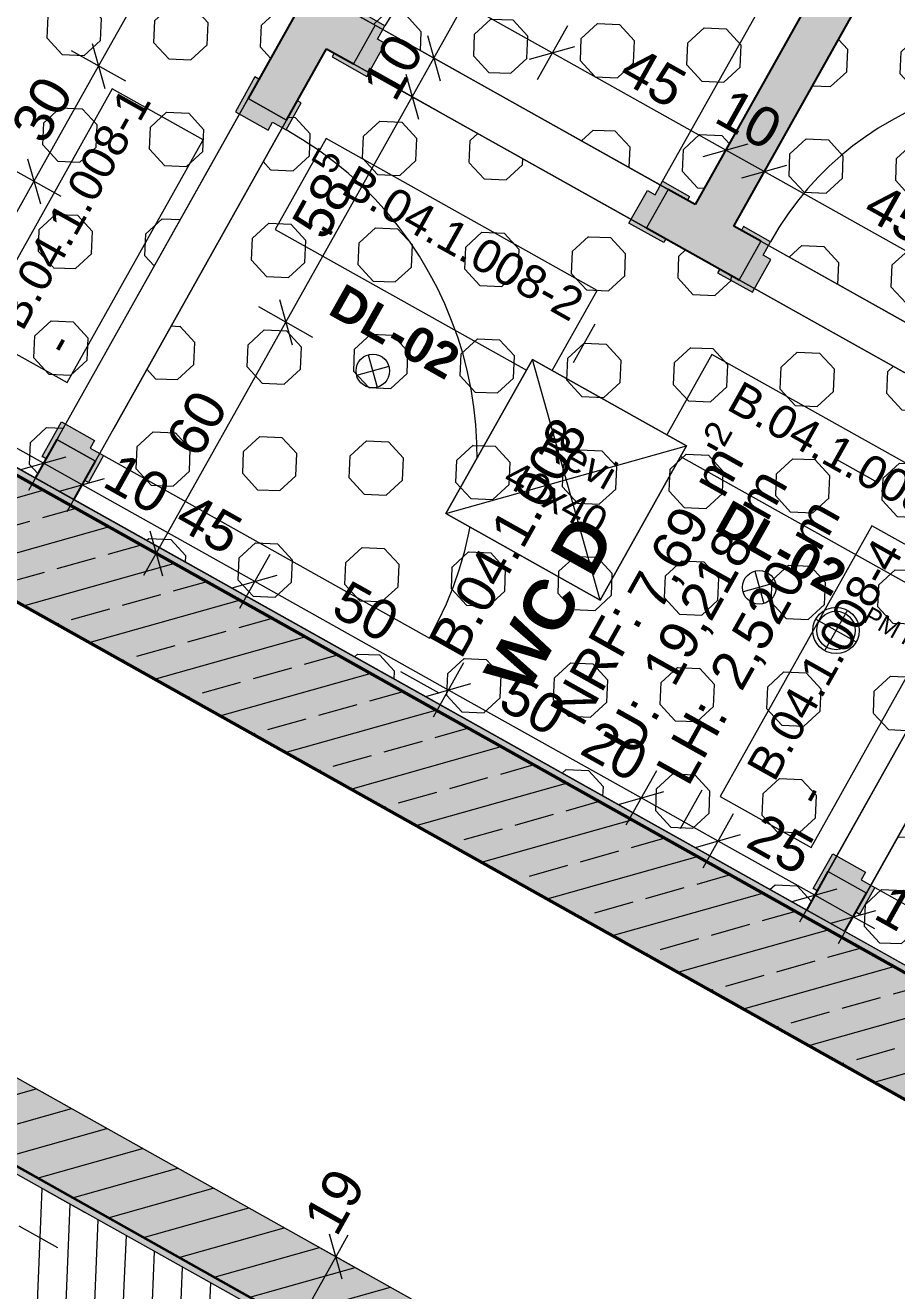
# Model space of a CAD drawing. Header units: metres. Extents: x -27.1 to 50.1, y 105.7 to 163.4.
# Drawn here: x -4.43 to -2.458, y 124.991 to 127.855 of the extents above; entities that cross this region are included whole.
import ezdxf

# ---------------------------------------------------------------- set-up
doc = ezdxf.new("R2010")
doc.units = ezdxf.units.M
doc.header["$MEASUREMENT"] = 0
for name, pattern in [('Punktlinie', [0.0035, 0, -0.0035]), ('Punktlinie_ eng', [0.00075, 0, -0.00075]), ('Strichlinie', [0.004, 0.003, -0.001]), ('Strichlinie-über-Schnitt', [0.0023, 0.0008, -0.0015]), ('Strichpunktlinie', [0.006703, 0.003528, -0.001764, 0, -0.001411]), ('Wipeout_Contour', [1, 0, -1])]:
    doc.linetypes.add(name, pattern=pattern)
for name, color, linetype in [('00  Raster', 7, 'Continuous'), ('10  Fassade_Deckschraffur', 7, 'Continuous'), ('10  Wand Massiv', 7, 'Continuous'), ('10  Wand Massiv_Schnittschraffur', 7, 'Continuous'), ('20  Decke Abhangdecke', 7, 'Continuous'), ('20  Decke Abhangdecke_Deckschraffur', 7, 'Continuous'), ('20  Deckenspiegel + Einbauten', 7, 'Continuous'), ('20  Wand Leichtbau', 7, 'Continuous'), ('20  Wand Leichtbau_Schnittschraffur', 7, 'Continuous'), ('20  Wand Leichtbau_Tür', 7, 'Continuous'), ('40  Bemaßung 1_ 50 Deckenspiegel', 7, 'Continuous'), ('50  NUF - Raumstempel', 7, 'Continuous'), ('Neubau_20  Decke Abhangdecke', 7, 'Continuous'), ('Neubau_20  Decke Abhangdecke_Deckschraffur', 7, 'Continuous')]:
    doc.layers.add(name, color=color, linetype=linetype)
doc.styles.add('ERSTELLTER_STIL_1', font='arial.ttf')
doc.styles.add('ERSTELLTER_STIL_2', font='arial.ttf')
pattern_1 = [(87.605446, (0, 0), (-0.06494324, 0.002715745), [])]
pattern_2 = [(87.605446, (0, 0), (-0.02497817, 0.001044517), [0, -0.025])]
pattern_3 = [(42.60545, (0.02602, 0.02393), (-0.2311238, 0.2512973), [0.05, -0.2914214]), (42.60545, (-0.0557, 0.11278), (-0.2311238, 0.2512973), [0.05, -0.2914214]), (42.60545, (0.0361, 0.26514), (-0.2311238, 0.2512973), [0.05, -0.2914214]), (42.60545, (-0.0456, 0.354), (-0.2311238, 0.2512973), [0.05, -0.2914214]), (132.60545, (-0.02393, 0.02602), (0.2512973, 0.2311238), [0.05, -0.2914214]), (132.60545, (0.0649, 0.10774), (0.2512973, 0.2311238), [0.05, -0.2914214]), (132.60545, (-0.01385, 0.26723), (0.2512973, 0.2311238), [0.05, -0.2914214]), (132.60545, (0.075, 0.34895), (0.2512973, 0.2311238), [0.05, -0.2914214]), (357.60545, (-0.02393, 0.02602), (0.01008675, 0.24121055), [0.05, -0.19142136]), (357.60545, (-0.0189, 0.14663), (0.01008675, 0.24121055), [0.05, -0.19142136]), (87.60545, (-0.05778, 0.06282), (-0.24121055, 0.01008675), [0.05, -0.19142136]), (87.60545, (0.06282, 0.05778), (-0.24121055, 0.01008675), [0.05, -0.19142136])]

msp = doc.modelspace()

# ---------------------------------------------------------------- hatches: boundary and pattern name
at = {"layer": '10  Wand Massiv_Schnittschraffur', "linetype": 'Continuous', "lineweight": 0, "true_color": 0xffffff}
for points in [[(-5.1492, 125.8645), (-5.2347, 125.7118), (-2.4649, 124.1598), (-2.3793, 124.3125)], [(-5.3874, 125.7973), (-5.3947, 125.7843), (-2.4722, 124.1468), (-2.4649, 124.1598)]]:
    msp.add_hatch(color=7, dxfattribs=at).paths.add_polyline_path(points)
at = {"layer": '10  Wand Massiv_Schnittschraffur', "linetype": 'Continuous', "lineweight": 13, "true_color": 0x000100}
h = msp.add_hatch(dxfattribs=at)
h.set_pattern_fill('MW_Kalksandstein_0001', color=98, style=0, pattern_type=2)
h.set_pattern_definition([(15.737956, (0, 0), (-0.017630478, 0.062563295), [])])
h.paths.add_polyline_path([(-5.1492, 125.8645), (-5.2347, 125.7118), (-2.4649, 124.1598), (-2.3793, 124.3125)])
h = msp.add_hatch(dxfattribs=at)
h.set_pattern_fill('Gips_0001', color=98, style=0, pattern_type=2)
h.set_pattern_definition(pattern_2)
h.paths.add_polyline_path([(-5.3874, 125.7973), (-5.3947, 125.7843), (-2.4722, 124.1468), (-2.4649, 124.1598)])
at = {"layer": '20  Wand Leichtbau_Schnittschraffur', "linetype": 'Continuous', "lineweight": 0, "true_color": 0xffffff}
msp.add_hatch(color=7, dxfattribs=at).paths.add_polyline_path([(-2.603, 125.9796), (-2.647, 125.9011), (-2.6383, 125.8962), (-2.6138, 125.9398), (-2.5266, 125.8909), (-2.551, 125.8473), (-2.5423, 125.8424), (-2.5081, 125.9035), (-2.5386, 125.9206), (-2.5289, 125.938)])
at = {"layer": '20  Wand Leichtbau_Schnittschraffur', "linetype": 'Continuous', "lineweight": 18}
msp.add_hatch(color=9, dxfattribs=at).paths.add_polyline_path([(-2.6627, 125.8525), (-2.5755, 125.8037), (-2.5266, 125.8909), (-2.6138, 125.9398)])

# ---------------------------------------------------------------- linework, layer by layer
at = {"layer": '10  Wand Massiv', "color": 7, "linetype": 'Continuous', "lineweight": 35, "ltscale": 1000}
msp.add_line((-5.2347, 125.7118), (-2.4649, 124.1598), dxfattribs=at)
at = {"layer": '10  Wand Massiv', "color": 7, "linetype": 'Continuous', "lineweight": 13, "ltscale": 1000, "flags": 128}
for points in [[(-2.3793, 124.3125), (-5.1492, 125.8645)], [(-5.3947, 125.7843), (-2.4722, 124.1468)]]:
    msp.add_lwpolyline(points, dxfattribs=at)
at = {"layer": '20  Wand Leichtbau', "color": 7, "linetype": 'Continuous', "lineweight": 13, "ltscale": 1000}
msp.add_line((-2.5266, 125.8909), (-2.6138, 125.9398), dxfattribs=at)
at = {"layer": '20  Wand Leichtbau', "color": 7, "linetype": 'Continuous', "lineweight": 25, "ltscale": 1000, "flags": 128}
for points in [[(-2.6138, 125.9398), (-2.6627, 125.8525)], [(-2.5755, 125.8037), (-2.5266, 125.8909)]]:
    msp.add_lwpolyline(points, dxfattribs=at)
at = {"layer": '20  Wand Leichtbau', "color": 7, "linetype": 'Continuous', "lineweight": 13, "ltscale": 1000, "flags": 128}
msp.add_lwpolyline([(-2.5755, 125.8037), (-2.6627, 125.8525)], dxfattribs=at)
at = {"layer": '20  Wand Leichtbau_Tür', "color": 7, "linetype": 'Continuous', "lineweight": 18, "ltscale": 1000}
for p, q in [((-2.647, 125.9011), (-2.603, 125.9796)), ((-2.603, 125.9796), (-2.5289, 125.938)), ((-2.6138, 125.9398), (-2.6383, 125.8962)), ((-2.5266, 125.8909), (-2.6138, 125.9398)), ((-2.5289, 125.938), (-2.5386, 125.9206)), ((-2.5386, 125.9206), (-2.5081, 125.9035)), ((-2.6383, 125.8962), (-2.647, 125.9011)), ((-2.551, 125.8473), (-2.5266, 125.8909)), ((-2.5081, 125.9035), (-2.5423, 125.8424)), ((-2.5081, 125.9035), (-1.88, 125.5515)), ((-2.5423, 125.8424), (-2.551, 125.8473))]:
    msp.add_line(p, q, dxfattribs=at)
at = {"layer": '20  Wand Leichtbau_Tür', "color": 7, "linetype": 'Continuous', "lineweight": 13, "ltscale": 1000}
msp.add_line((-2.5266, 125.8909), (-2.6138, 125.9398), dxfattribs=at)
msp.add_line((-2.5266, 125.8909), (-2.6138, 125.9398), dxfattribs=at)
at = {"layer": '40  Bemaßung 1_ 50 Deckenspiegel', "color": 7, "linetype": 'Continuous', "lineweight": 13, "ltscale": 1000}
for p, q in [((-3.0021, 126.1674), (-3.0708, 126.0448)), ((-3.0875, 126.0917), (-2.9854, 126.1205)), ((-2.8626, 126.0087), (-3.0365, 126.1061)), ((-2.8282, 126.07), (-2.897, 125.9473)), ((-2.9137, 125.9943), (-2.8116, 126.0231)), ((-2.6439, 125.8861), (-2.8626, 126.0087)), ((-2.6095, 125.9475), (-2.6783, 125.8248)), ((-2.6949, 125.8718), (-2.5929, 125.9005)), ((-2.5567, 125.8373), (-2.6439, 125.8861)), ((-2.5223, 125.8986), (-2.591, 125.7759)), ((-2.6077, 125.8229), (-2.5056, 125.8516)), ((-2.5076, 125.8098), (-2.5567, 125.8373)), ((-3.713, 125.0168), (-3.7418, 125.1189)), ((-3.6999, 125.1169), (-3.7274, 125.0678)), ((-3.7887, 125.1022), (-3.666, 125.0335)), ((-3.7274, 125.0678), (-3.8203, 124.9021))]:
    msp.add_line(p, q, dxfattribs=at)

# ---------------------------------------------------------------- texts
at = {"layer": '20  Wand Leichtbau', "color": 7, "linetype": 'Continuous', "lineweight": 18, "insert": (-2.6978, 126.1186), "char_height": 0.075, "attachment_point": 1, "rotation": 60.738, "style": 'ERSTELLTER_STIL_1'}
msp.add_mtext('\\A1;{\\pql;\\pt0;\\fArial|b0|i0|c0|p38;-}', dxfattribs=at)
at = {"layer": '40  Bemaßung 1_ 50 Deckenspiegel', "color": 7, "linetype": 'Continuous', "lineweight": 13, "char_height": 0.09, "width": 0.136595, "attachment_point": 7, "style": 'ERSTELLTER_STIL_1'}
for s, insert, rotation in [('\\A1;{\\pql;\\fArial|b0|i0|c0|p38;25}', (-2.804, 125.9965), 330.738), ('\\A1;{\\pql;\\fArial|b0|i0|c0|p38;10}', (-2.5151, 125.8346), 330.738), ('\\A1;{\\pql;\\fArial|b0|i0|c0|p38;19}', (-3.7248, 125.1093), 60.738)]:
    msp.add_mtext(s, dxfattribs=dict(at, insert=insert, rotation=rotation))

# ---------------------------------------------------------------- wipeouts: each hides what was drawn before it
at = {"color": 254, "linetype": 'Wipeout_Contour', "lineweight": 0, "ltscale": 578.896248}
msp.add_wipeout([(1.5068, 161.8649), (-18.3925, 126.3498), (-18.2219, 126.2542), (1.6769, 161.7686)], dxfattribs=at).dxf.layer = '10  Fassade_Deckschraffur'

# ---------------------------------------------------------------- next in the draw order: texts
at = {"layer": '40  Bemaßung 1_ 50 Deckenspiegel', "color": 7, "linetype": 'Continuous', "lineweight": 13, "insert": (-3.1796, 126.2069), "char_height": 0.09, "width": 0.136595, "attachment_point": 7, "rotation": 330.738, "style": 'ERSTELLTER_STIL_1'}
msp.add_mtext('\\A1;{\\pql;\\fArial|b0|i0|c0|p38;20}', dxfattribs=at)
at = {"layer": '50  NUF - Raumstempel', "color": 253, "linetype": 'Continuous', "lineweight": 18, "true_color": 0x9f9f9f, "char_height": 0.0875, "attachment_point": 1, "rotation": 60.738, "style": 'ERSTELLTER_STIL_1'}
for s, insert in [('\\A1;{\\pqj;\\pt0;\\fArial|b0|i0|c0|p38;U: }', (-3.1265, 126.2392)), ('\\A1;{\\pqj;\\pt0;\\fArial|b0|i0|c0|p38;LH: }', (-3.0066, 126.172))]:
    msp.add_mtext(s, dxfattribs=dict(at, insert=insert))

# ---------------------------------------------------------------- next in the draw order: wipeouts: each hides what was drawn before it
at = {"color": 254, "linetype": 'Wipeout_Contour', "lineweight": 0, "ltscale": 579.750368}
msp.add_wipeout([(1.2236, 162.0253), (-18.6764, 126.5088), (-18.6188, 126.4766), (1.2811, 161.9927)], dxfattribs=at).dxf.layer = '10  Fassade_Deckschraffur'

# ---------------------------------------------------------------- next in the draw order: wipeouts: each hides what was drawn before it
at = {"color": 254, "linetype": 'Wipeout_Contour', "lineweight": 0, "ltscale": 579.478915}
msp.add_wipeout([(-18.4602, 126.3877), (1.4393, 161.9032), (1.2811, 161.9927), (-18.6188, 126.4766)], dxfattribs=at).dxf.layer = '10  Fassade_Deckschraffur'

# ---------------------------------------------------------------- next in the draw order: wipeouts: each hides what was drawn before it
at = {"color": 254, "linetype": 'Wipeout_Contour', "lineweight": 0, "ltscale": 579.276268}
msp.add_wipeout([(1.4393, 161.9032), (-18.4602, 126.3877), (-18.4575, 126.3862), (1.4419, 161.9017)], dxfattribs=at).dxf.layer = '10  Fassade_Deckschraffur'

# ---------------------------------------------------------------- next in the draw order: wipeouts: each hides what was drawn before it
at = {"color": 254, "linetype": 'Wipeout_Contour', "lineweight": 0, "ltscale": 579.199344}
msp.add_wipeout([(1.4446, 161.9001), (-18.4548, 126.3847), (-18.4016, 126.3549), (1.4977, 161.8701)], dxfattribs=at).dxf.layer = '10  Fassade_Deckschraffur'

# ---------------------------------------------------------------- next in the draw order: wipeouts: each hides what was drawn before it
at = {"color": 254, "linetype": 'Wipeout_Contour', "lineweight": 0, "ltscale": 579.127053}
msp.add_wipeout([(-18.3972, 126.3524), (1.5021, 161.8676), (1.4977, 161.8701), (-18.4016, 126.3549)], dxfattribs=at).dxf.layer = '10  Fassade_Deckschraffur'

# ---------------------------------------------------------------- next in the draw order: wipeouts: each hides what was drawn before it
at = {"color": 254, "linetype": 'Wipeout_Contour', "lineweight": 0, "ltscale": 579.115674}
msp.add_wipeout([(1.5021, 161.8676), (-18.3972, 126.3524), (-18.3925, 126.3498), (1.5068, 161.8649)], dxfattribs=at).dxf.layer = '10  Fassade_Deckschraffur'

# ---------------------------------------------------------------- next in the draw order: hatches: boundary and pattern name
at = {"layer": '10  Wand Massiv_Schnittschraffur', "linetype": 'Continuous', "lineweight": 0, "true_color": 0xffffff}
for points in [[(-1.7903, 125.3637), (-4.7259, 127.0086), (-4.7239, 126.9902), (-1.7977, 125.3507)], [(-1.7977, 125.3507), (-4.7239, 126.9902), (-4.6897, 126.6845), (-1.9199, 125.1326)]]:
    msp.add_hatch(color=7, dxfattribs=at).paths.add_polyline_path(points)
at = {"layer": '10  Wand Massiv_Schnittschraffur', "linetype": 'Continuous', "lineweight": 13, "true_color": 0x000100}
h = msp.add_hatch(dxfattribs=at)
h.set_pattern_fill('Gips_0001', color=98, style=0, pattern_type=2)
h.set_pattern_definition(pattern_2)
h.paths.add_polyline_path([(-1.7903, 125.3637), (-4.7259, 127.0086), (-4.7239, 126.9902), (-1.7977, 125.3507)])
h = msp.add_hatch(dxfattribs=at)
h.set_pattern_fill('Beton__Stahlbeton_0001', color=98, style=0, pattern_type=2)
h.set_pattern_definition([(195.73796, (0, 0), (-0.03254858, 0.11550147), []), (195.73796, (0.01627, -0.05775), (-0.03254858, 0.11550147), [0.09, -0.03])])
h.paths.add_polyline_path([(-1.7977, 125.3507), (-4.7239, 126.9902), (-4.6897, 126.6845), (-1.9199, 125.1326)])
at = {"layer": '20  Decke Abhangdecke_Deckschraffur', "linetype": 'Continuous', "lineweight": 18, "true_color": 0xffd5aa}
h = msp.add_hatch(dxfattribs=at)
h.set_pattern_fill('Kreise_2_0001', color=41, style=0, pattern_type=2)
h.set_pattern_definition(pattern_3)
h.paths.add_polyline_path([(-3.6995, 127.8892), (-2.9143, 127.4493), (-2.1601, 128.7954), (-2.9453, 129.2353), (-2.9819, 129.1699)])
h = msp.add_hatch(dxfattribs=at)
h.set_pattern_fill('Kreise_2_0001', color=41, style=0, pattern_type=2)
h.set_pattern_definition(pattern_3)
h.paths.add_polyline_path([(-2.8271, 127.4004), (-2.0419, 126.9605), (-1.3268, 128.2368), (-1.2877, 128.3066), (-1.4273, 128.3848), (-2.0729, 128.7465)])
h = msp.add_hatch(dxfattribs=at)
h.set_pattern_fill('Kreise_2_0001', color=41, style=0, pattern_type=2)
h.set_pattern_definition(pattern_3)
h.paths.add_polyline_path([(-2.5755, 125.8037), (-1.7903, 125.3637), (-0.4544, 127.748), (-1.2396, 128.1879)])
at = {"layer": '20  Wand Leichtbau_Schnittschraffur', "linetype": 'Continuous', "lineweight": 18}
for points in [[(-3.926, 127.6895), (-3.8388, 127.6406), (-2.194, 130.5762), (-2.2812, 130.6251)], [(-2.8271, 127.4004), (-2.0729, 128.7465), (-2.1601, 128.7954), (-2.9143, 127.4493)], [(-3.6995, 127.8892), (-3.7484, 127.802), (-3.6873, 127.7678), (-3.6384, 127.855)], [(-2.9754, 127.4835), (-3.0243, 127.3963), (-2.8149, 127.279), (-2.766, 127.3662)], [(-4.4075, 126.8302), (-4.3203, 126.7813), (-4.2714, 126.8685), (-4.3586, 126.9174)]]:
    msp.add_hatch(color=9, dxfattribs=at).paths.add_polyline_path(points)
at = {"layer": '20  Wand Leichtbau_Schnittschraffur', "linetype": 'Continuous', "lineweight": 0, "true_color": 0xffffff}
for points in [[(-3.6573, 127.7395), (-3.6157, 127.8136), (-3.6332, 127.8234), (-3.6161, 127.8539), (-3.6771, 127.8882), (-3.682, 127.8794), (-3.6384, 127.855), (-3.6873, 127.7678), (-3.7309, 127.7922), (-3.7358, 127.7835)], [(-3.9543, 127.6595), (-3.8802, 127.6179), (-3.8704, 127.6354), (-3.8398, 127.6183), (-3.8056, 127.6793), (-3.8143, 127.6842), (-3.8388, 127.6406), (-3.926, 127.6895), (-3.9016, 127.7331), (-3.9103, 127.738)], [(-3.0641, 127.4071), (-2.9855, 127.3631), (-2.9807, 127.3718), (-3.0243, 127.3963), (-2.9754, 127.4835), (-2.9318, 127.4591), (-2.9269, 127.4678), (-2.988, 127.502), (-3.0051, 127.4715), (-3.0225, 127.4813)], [(-2.7849, 127.2507), (-2.7433, 127.3248), (-2.7608, 127.3346), (-2.7437, 127.3651), (-2.8048, 127.3994), (-2.8096, 127.3906), (-2.766, 127.3662), (-2.8149, 127.279), (-2.8585, 127.3034), (-2.8634, 127.2947)], [(-4.3478, 126.9572), (-4.3918, 126.8787), (-4.3831, 126.8738), (-4.3586, 126.9174), (-4.2714, 126.8685), (-4.2958, 126.8249), (-4.2871, 126.82), (-4.2529, 126.8811), (-4.2834, 126.8982), (-4.2736, 126.9156)]]:
    msp.add_hatch(color=7, dxfattribs=at).paths.add_polyline_path(points)
at = {"layer": 'Neubau_20  Decke Abhangdecke_Deckschraffur', "linetype": 'Continuous', "lineweight": 18, "true_color": 0xffd5aa}
h = msp.add_hatch(dxfattribs=at)
h.set_pattern_fill('Mauerwerk_0001', color=41, style=0, pattern_type=2)
h.set_pattern_definition(pattern_1)
h.paths.add_polyline_path([(-6.715, 127.9798), (-8.397, 124.9778), (-8.3098, 124.9289), (-3.5329, 122.2537), (-2.4722, 124.1468), (-5.4078, 125.7916), (-4.787, 126.8995), (-6.6278, 127.9309)])
h.paths.add_polyline_path([(-8.2609, 125.0162), (-6.6767, 127.8437), (-4.9231, 126.8612), (-5.5439, 125.7532), (-2.6083, 124.1084), (-3.5718, 122.3889)], flags=0)
h = msp.add_hatch(dxfattribs=at)
h.set_pattern_fill('Mauerwerk_0001', color=41, style=0, pattern_type=2)
h.set_pattern_definition(pattern_1)
h.paths.add_polyline_path([(-8.2609, 125.0162), (-3.5718, 122.3889), (-2.6083, 124.1084), (-5.5439, 125.7532), (-4.9231, 126.8612), (-6.6767, 127.8437)])

# ---------------------------------------------------------------- next in the draw order: linework, layer by layer
at = {"layer": '10  Wand Massiv', "color": 7, "linetype": 'Continuous', "lineweight": 50, "ltscale": 1000}
msp.add_line((-1.7977, 125.3507), (-4.7239, 126.9902), dxfattribs=at)
at = {"layer": '10  Wand Massiv', "color": 7, "linetype": 'Continuous', "lineweight": 13, "ltscale": 1000, "flags": 128}
msp.add_lwpolyline([(-1.7903, 125.3637), (-4.7259, 127.0086)], dxfattribs=at)
at = {"layer": '10  Wand Massiv', "color": 7, "linetype": 'Continuous', "lineweight": 50, "ltscale": 1000, "flags": 128}
msp.add_lwpolyline([(-4.6897, 126.6845), (-1.9199, 125.1326)], dxfattribs=at)
at = {"layer": '20  Decke Abhangdecke', "color": 7, "linetype": 'Continuous', "lineweight": 13, "ltscale": 1000, "flags": 128}
for points in [[(-3.6995, 127.8892), (-2.9819, 129.1699), (-2.9453, 129.2353), (-2.1601, 128.7954), (-2.9143, 127.4493)], [(-2.8271, 127.4004), (-2.0729, 128.7465), (-1.4273, 128.3848), (-1.2877, 128.3066), (-1.3268, 128.2368), (-2.0419, 126.9605)], [(-2.5755, 125.8037), (-1.2396, 128.1879), (-0.4544, 127.748), (-1.7903, 125.3637)]]:
    msp.add_lwpolyline(points, close=True, dxfattribs=at)
at = {"layer": '20  Deckenspiegel + Einbauten', "color": 7, "linetype": 'Continuous', "lineweight": 18, "ltscale": 1000}
for p, q in [((-3.654, 127.1094), (-3.6335, 127.0362)), ((-3.6071, 127.083), (-3.6803, 127.0626)), ((-2.7796, 126.6195), (-2.7591, 126.5463)), ((-2.7327, 126.5931), (-2.8059, 126.5727)), ((-2.6413, 126.511), (-2.5498, 126.4596)), ((-2.5698, 126.5311), (-2.6213, 126.4395))]:
    msp.add_line(p, q, dxfattribs=at)
for centre, radius in [((-3.6437, 127.0728), 0.038), ((-2.7693, 126.5829), 0.038), ((-2.5956, 126.4853), 0.0525), ((-2.5956, 126.4853), 0.0435)]:
    msp.add_circle(centre, radius, dxfattribs=at)
at = {"layer": '20  Wand Leichtbau', "color": 7, "linetype": 'Continuous', "lineweight": 13, "ltscale": 1000}
for p, q in [((-3.6384, 127.855), (-3.6873, 127.7678)), ((-3.926, 127.6895), (-3.8388, 127.6406)), ((-2.9754, 127.4835), (-3.0243, 127.3963)), ((-2.766, 127.3662), (-2.8149, 127.279)), ((-4.3586, 126.9174), (-4.2714, 126.8685))]:
    msp.add_line(p, q, dxfattribs=at)
at = {"layer": '20  Wand Leichtbau', "color": 7, "linetype": 'Continuous', "lineweight": 25, "ltscale": 1000, "flags": 128}
for points in [[(-3.0692, 129.2188), (-3.926, 127.6895)], [(-2.1601, 128.7954), (-2.9143, 127.4493)], [(-2.8271, 127.4004), (-2.0729, 128.7465)], [(-3.8388, 127.6406), (-3.7484, 127.802)], [(-3.7484, 127.802), (-3.6873, 127.7678)], [(-2.9143, 127.4493), (-2.9754, 127.4835)], [(-3.0243, 127.3963), (-2.8149, 127.279)], [(-2.766, 127.3662), (-2.8271, 127.4004)], [(-4.3586, 126.9174), (-4.4075, 126.8302)], [(-4.3203, 126.7813), (-4.2714, 126.8685)]]:
    msp.add_lwpolyline(points, dxfattribs=at)
at = {"layer": '20  Wand Leichtbau', "color": 7, "linetype": 'Continuous', "lineweight": 13, "ltscale": 1000, "flags": 128}
for points in [[(-4.3355, 127.0463), (-4.0276, 127.5959), (-4.2332, 127.7111), (-4.5411, 127.1615)], [(-3.8645, 127.393), (-3.2514, 127.0494), (-3.1361, 127.2551), (-3.7493, 127.5986)], [(-2.9921, 126.9042), (-2.379, 126.5606), (-2.2637, 126.7663), (-2.8769, 127.1098)], [(-2.6522, 125.994), (-2.3087, 126.6072), (-2.5143, 126.7224), (-2.8578, 126.1093)]]:
    msp.add_lwpolyline(points, close=True, dxfattribs=at)
msp.add_lwpolyline([(-4.3203, 126.7813), (-4.4075, 126.8302)], dxfattribs=at)
at = {"layer": '20  Wand Leichtbau_Tür', "color": 7, "linetype": 'Continuous', "lineweight": 18, "ltscale": 1000}
for p, q in [((-2.988, 127.502), (-2.636, 128.1301)), ((-3.6161, 127.8539), (-3.6771, 127.8882)), ((-3.6384, 127.855), (-3.6873, 127.7678)), ((-3.682, 127.8794), (-3.6384, 127.855)), ((-3.6332, 127.8234), (-3.6161, 127.8539)), ((-3.6573, 127.7395), (-3.6157, 127.8136)), ((-3.6157, 127.8136), (-3.6332, 127.8234)), ((-3.7309, 127.7922), (-3.7358, 127.7835)), ((-3.7358, 127.7835), (-3.6573, 127.7395)), ((-3.6873, 127.7678), (-3.7309, 127.7922)), ((-3.9103, 127.738), (-3.9543, 127.6595)), ((-3.926, 127.6895), (-3.9016, 127.7331)), ((-3.9016, 127.7331), (-3.9103, 127.738)), ((-3.8388, 127.6406), (-3.926, 127.6895)), ((-3.8143, 127.6842), (-3.8388, 127.6406)), ((-3.8056, 127.6793), (-3.8143, 127.6842)), ((-3.9543, 127.6595), (-3.8802, 127.6179)), ((-3.8398, 127.6183), (-3.8056, 127.6793)), ((-3.8802, 127.6179), (-3.8704, 127.6354)), ((-3.8704, 127.6354), (-3.8398, 127.6183)), ((-2.9754, 127.4835), (-3.0243, 127.3963)), ((-3.0051, 127.4715), (-2.988, 127.502)), ((-2.988, 127.502), (-2.9269, 127.4678)), ((-2.9318, 127.4591), (-2.9754, 127.4835)), ((-3.0641, 127.4071), (-3.0225, 127.4813)), ((-3.0225, 127.4813), (-3.0051, 127.4715)), ((-2.9269, 127.4678), (-2.9318, 127.4591)), ((-2.9855, 127.3631), (-3.0641, 127.4071)), ((-3.0243, 127.3963), (-2.9807, 127.3718)), ((-2.8048, 127.3994), (-2.8096, 127.3906)), ((-2.7437, 127.3651), (-2.8048, 127.3994)), ((-2.9807, 127.3718), (-2.9855, 127.3631)), ((-2.8096, 127.3906), (-2.766, 127.3662)), ((-2.766, 127.3662), (-2.8149, 127.279)), ((-2.7608, 127.3346), (-2.7437, 127.3651)), ((-2.7849, 127.2507), (-2.7433, 127.3248)), ((-2.7433, 127.3248), (-2.7608, 127.3346)), ((-2.8585, 127.3034), (-2.8634, 127.2947)), ((-2.8634, 127.2947), (-2.7849, 127.2507)), ((-2.8149, 127.279), (-2.8585, 127.3034)), ((-4.3918, 126.8787), (-4.3478, 126.9572)), ((-4.3478, 126.9572), (-4.2736, 126.9156)), ((-4.3586, 126.9174), (-4.3831, 126.8738)), ((-4.2714, 126.8685), (-4.3586, 126.9174)), ((-4.2736, 126.9156), (-4.2834, 126.8982)), ((-4.2529, 126.8811), (-4.2871, 126.82)), ((-4.2834, 126.8982), (-4.2529, 126.8811)), ((-4.2529, 126.8811), (-3.5157, 126.468)), ((-4.3831, 126.8738), (-4.3918, 126.8787)), ((-4.2958, 126.8249), (-4.2714, 126.8685)), ((-4.2871, 126.82), (-4.2958, 126.8249))]:
    msp.add_line(p, q, dxfattribs=at)
at = {"layer": '20  Wand Leichtbau_Tür', "color": 7, "linetype": 'Continuous', "lineweight": 13, "ltscale": 1000}
for p, q in [((-3.6384, 127.855), (-3.6873, 127.7678)), ((-3.6384, 127.855), (-3.6873, 127.7678)), ((-3.926, 127.6895), (-3.8388, 127.6406)), ((-3.926, 127.6895), (-3.8388, 127.6406)), ((-2.9754, 127.4835), (-3.0243, 127.3963)), ((-2.9754, 127.4835), (-3.0243, 127.3963)), ((-2.766, 127.3662), (-2.8149, 127.279)), ((-2.766, 127.3662), (-2.8149, 127.279)), ((-4.3586, 126.9174), (-4.2714, 126.8685)), ((-4.3586, 126.9174), (-4.2714, 126.8685))]:
    msp.add_line(p, q, dxfattribs=at)
at = {"layer": '20  Wand Leichtbau_Tür', "color": 7, "linetype": 'Strichlinie-über-Schnitt', "lineweight": 13, "ltscale": 1000}
for p, q in [((-3.6384, 127.855), (-2.9754, 127.4835)), ((-3.6873, 127.7678), (-3.0243, 127.3963)), ((-3.926, 127.6895), (-4.3586, 126.9174)), ((-3.8388, 127.6406), (-4.2714, 126.8685)), ((-2.766, 127.3662), (-2.103, 126.9947)), ((-2.8149, 127.279), (-2.1519, 126.9075)), ((-2.2423, 126.6028), (-2.6138, 125.9398)), ((-2.1551, 126.5539), (-2.5266, 125.8909))]:
    msp.add_line(p, q, dxfattribs=at)
at = {"layer": '20  Wand Leichtbau_Tür', "color": 7, "linetype": 'Continuous', "lineweight": 13, "ltscale": 1000}
for centre, radius, start, end in [((-2.988, 127.502), 0.72, 60.738, 150.738), ((-2.1156, 127.0132), 0.72, 60.738, 150.738), ((-4.2529, 126.8811), 0.845, 330.738, 60.738)]:
    msp.add_arc(centre, radius, start, end, dxfattribs=at)
at = {"layer": '40  Bemaßung 1_ 50 Deckenspiegel', "color": 7, "linetype": 'Continuous', "lineweight": 13, "ltscale": 1000}
for p, q in [((-3.5058, 127.7807), (-3.3112, 128.1279)), ((-4.2641, 127.7627), (-4.0685, 128.1116)), ((-3.2377, 127.7927), (-3.6303, 128.0127)), ((-3.2034, 127.854), (-3.2721, 127.7314)), ((-3.5202, 127.8317), (-3.4914, 127.7296)), ((-4.2027, 127.7283), (-4.3254, 127.797)), ((-4.2784, 127.8137), (-4.2497, 127.7116)), ((-3.4444, 127.7463), (-3.5671, 127.8151)), ((-3.2888, 127.7783), (-3.1867, 127.8071)), ((-3.5547, 127.6934), (-3.5058, 127.7807)), ((-2.8452, 127.5727), (-3.2377, 127.7927)), ((-4.4103, 127.5017), (-4.2641, 127.7627)), ((-3.569, 127.7445), (-3.5403, 127.6424)), ((-3.4933, 127.6591), (-3.616, 127.7278)), ((-3.8406, 127.1831), (-3.5547, 127.6934)), ((-2.8108, 127.6341), (-2.8795, 127.5114)), ((-2.8962, 127.5584), (-2.7941, 127.5871)), ((-2.7579, 127.5239), (-2.8452, 127.5727)), ((-2.7235, 127.5852), (-2.7923, 127.4625)), ((-4.4247, 127.5527), (-4.3959, 127.4506)), ((-4.3489, 127.4673), (-4.4716, 127.5361)), ((-2.809, 127.5095), (-2.7069, 127.5382)), ((-2.3653, 127.3039), (-2.7579, 127.5239)), ((-4.696, 126.9918), (-4.4103, 127.5017)), ((-3.855, 127.2341), (-3.8262, 127.132)), ((-3.7793, 127.1487), (-3.9019, 127.2175)), ((-4.1339, 126.6597), (-3.8406, 127.1831)), ((-4.3887, 126.8637), (-4.9121, 127.157)), ((-4.3543, 126.9251), (-4.4231, 126.8024)), ((-4.4397, 126.8494), (-4.3376, 126.8781)), ((-4.3014, 126.8149), (-4.3887, 126.8637)), ((-4.2671, 126.8762), (-4.3358, 126.7535)), ((-4.3525, 126.8005), (-4.2504, 126.8293)), ((-3.9108, 126.596), (-4.3014, 126.8149)), ((-4.1483, 126.7107), (-4.1195, 126.6086)), ((-4.0725, 126.6253), (-4.1952, 126.694)), ((-4.1614, 126.6106), (-4.1339, 126.6597)), ((-3.8765, 126.6574), (-3.9452, 126.5347)), ((-3.9619, 126.5816), (-3.8598, 126.6104)), ((-3.4383, 126.4118), (-3.507, 126.2892)), ((-3.5237, 126.3361), (-3.4216, 126.3649)), ((-3.0365, 126.1061), (-3.4727, 126.3505))]:
    msp.add_line(p, q, dxfattribs=at)
at = {"layer": '50  NUF - Raumstempel', "color": 253, "linetype": 'Punktlinie', "lineweight": 18, "ltscale": 1000, "true_color": 0x9f9f9f}
msp.add_line((-3.5813, 126.3927), (-2.9473, 126.0374), dxfattribs=at)
at = {"layer": 'Neubau_20  Decke Abhangdecke', "color": 7, "linetype": 'Punktlinie_ eng', "lineweight": 13, "ltscale": 1000, "flags": 128}
for points in [[(-6.715, 127.9798), (-8.397, 124.9778), (-8.3098, 124.9289), (-3.5329, 122.2537), (-2.4722, 124.1468), (-5.4078, 125.7916), (-4.787, 126.8995), (-6.6278, 127.9309)], [(-8.2609, 125.0162), (-3.5718, 122.3889), (-2.6083, 124.1084), (-5.5439, 125.7532), (-4.9231, 126.8612), (-6.6767, 127.8437)], [(-8.2609, 125.0162), (-6.6767, 127.8437), (-4.9231, 126.8612), (-5.5439, 125.7532), (-2.6083, 124.1084), (-3.5718, 122.3889)]]:
    msp.add_lwpolyline(points, close=True, dxfattribs=at)

# ---------------------------------------------------------------- next in the draw order: texts
at = {"layer": '20  Deckenspiegel + Einbauten', "color": 7, "linetype": 'Continuous', "lineweight": 18}
for s, insert, char_height, attachment_point, rotation, style in [('\\A1;{\\pqc;\\fArial|b1|i0|c0|p38;DL-0\\fArial|b1|i0|c0|p38;2}', (-3.5738, 127.1967), 0.08, 2, 330.574, 'ERSTELLTER_STIL_2'), ('\\A1;{\\pqc;\\fArial|b1|i0|c0|p38;DL-0\\fArial|b1|i0|c0|p38;2}', (-2.6994, 126.7068), 0.08, 2, 330.574, 'ERSTELLTER_STIL_2'), ('\\A1;{\\pql;\\fArial|b0|i0|c0|p38;PM r\\fArial|b0|i0|c0|p38; U}', (-2.5176, 126.5414), 0.04, 1, 330.647, 'ERSTELLTER_STIL_1')]:
    msp.add_mtext(s, dxfattribs=dict(at, insert=insert, char_height=char_height, attachment_point=attachment_point, rotation=rotation, style=style))
at = {"layer": '20  Wand Leichtbau', "color": 7, "linetype": 'Continuous', "lineweight": 18, "char_height": 0.075, "attachment_point": 1, "style": 'ERSTELLTER_STIL_1'}
for s, insert, rotation in [('\\A1;{\\pql;\\pt0;\\fArial|b0|i0|c0|p38;B.04.1.008-1}', (-4.5018, 127.1967), 60.738), ('\\A1;{\\pql;\\pt0;\\fArial|b0|i0|c0|p38;B.04.1.008-2}', (-3.6823, 127.5414), 330.738), ('\\A1;{\\pql;\\pt0;\\fArial|b0|i0|c0|p38;-}', (-3.7399, 127.4386), 330.738), ('\\A1;{\\pql;\\pt0;\\fArial|b0|i0|c0|p38;-}', (-4.399, 127.1391), 60.738), ('\\A1;{\\pql;\\pt0;\\fArial|b0|i0|c0|p38;B.04.1.008-3}', (-2.8099, 127.0526), 330.738), ('\\A1;{\\pql;\\pt0;\\fArial|b0|i0|c0|p38;-}', (-2.8675, 126.9498), 330.738), ('\\A1;{\\pql;\\pt0;\\fArial|b0|i0|c0|p38;B.04.1.008-4}', (-2.8007, 126.1763), 60.738)]:
    msp.add_mtext(s, dxfattribs=dict(at, insert=insert, rotation=rotation))
at = {"layer": '40  Bemaßung 1_ 50 Deckenspiegel', "color": 7, "linetype": 'Continuous', "lineweight": 13, "char_height": 0.09, "width": 0.136595, "attachment_point": 7, "style": 'ERSTELLTER_STIL_1'}
for s, insert, rotation in [('\\A1;{\\pql;\\fArial|b0|i0|c0|p38;10}', (-3.5926, 127.6775), 60.738), ('\\A1;{\\pql;\\fArial|b0|i0|c0|p38;45}', (-3.0922, 127.7318), 330.738), ('\\A1;{\\pql;\\fArial|b0|i0|c0|p38;30}', (-4.3863, 127.5814), 60.738), ('\\A1;{\\pql;\\fArial|b0|i0|c0|p38;10}', (-2.8759, 127.6371), 330.738), ('\\A1;{\\pql;\\fArial|b0|i0|c0|p38;45}', (-2.54, 127.4224), 330.738), ('\\A1;{\\pql;\\fArial|b0|i0|c0|p38;60}', (-4.0363, 126.8706), 60.738), ('\\A1;{\\pql;\\fArial|b0|i0|c0|p38;10}', (-4.2599, 126.8122), 330.738), ('\\A1;{\\pql;\\fArial|b0|i0|c0|p38;45}', (-4.0973, 126.7211), 330.738), ('\\A1;{\\pql;\\fArial|b0|i0|c0|p38;50}', (-3.7425, 126.5223), 330.738), ('\\A1;{\\pql;\\fArial|b0|i0|c0|p38;50}', (-3.3649, 126.3108), 330.738)]:
    msp.add_mtext(s, dxfattribs=dict(at, insert=insert, rotation=rotation))
at = {"layer": '40  Bemaßung 1_ 50 Deckenspiegel', "color": 7, "linetype": 'Continuous', "lineweight": 13, "insert": (-3.7295, 127.352), "char_height": 0.09, "attachment_point": 7, "rotation": 60.738, "style": 'ERSTELLTER_STIL_1'}
msp.add_mtext('\\A1;{\\pql;\\fArial|b0|i0|c0|p38;58\\fArial|b0|i0|c0|p38;\\A1{\\H.66x;\\S5^  ;}}', dxfattribs=at)
at = {"layer": '50  NUF - Raumstempel', "color": 253, "linetype": 'Continuous', "lineweight": 18, "true_color": 0x9f9f9f, "char_height": 0.0875, "attachment_point": 1, "rotation": 60.738, "style": 'ERSTELLTER_STIL_1'}
for s, insert in [('\\A1;{\\pql;\\pt0,0.1;\\fArial|b0|i0|c0|p38;2,520\\fArial|b0|i0|c0|p38;\\A1{\\H.66x;\\S^  ;}\\fArial|b0|i0|c0|p38; m\\fArial|b0|i0|c0|p38;\\A1{\\H.66x;\\S^  ;}}', (-2.886, 126.3872)), ('\\A1;{\\pqj;\\pt0;\\fArial|b0|i0|c0|p38;NRF: }', (-3.2465, 126.3064))]:
    msp.add_mtext(s, dxfattribs=dict(at, insert=insert))

# ---------------------------------------------------------------- next in the draw order: wipeouts: each hides what was drawn before it
at = {"color": 254, "linetype": 'Wipeout_Contour', "lineweight": 0, "ltscale": 507.470506}
msp.add_wipeout([(-3.4783, 126.7497), (-3.1293, 126.5542), (-2.9338, 126.9031), (-3.2827, 127.0986)], dxfattribs=at).dxf.layer = '20  Deckenspiegel + Einbauten'

# ---------------------------------------------------------------- next in the draw order: hatches: boundary and pattern name
at = {"layer": '20  Decke Abhangdecke_Deckschraffur', "linetype": 'Continuous', "lineweight": 18, "true_color": 0xffd5aa}
h = msp.add_hatch(dxfattribs=at)
h.set_pattern_fill('Kreise_2_0001', color=41, style=0, pattern_type=2)
h.set_pattern_definition(pattern_3)
h.paths.add_polyline_path([(-6.6757, 128.1011), (-4.4075, 126.8302), (-3.0692, 129.2188), (-4.116, 129.8053), (-4.7945, 128.5945), (-4.8434, 128.5072), (-4.9306, 128.5561), (-6.0647, 129.1915)])
h = msp.add_hatch(dxfattribs=at)
h.set_pattern_fill('Kreise_2_0001', color=41, style=0, pattern_type=2)
h.set_pattern_definition(pattern_3)
h.paths.add_polyline_path([(-4.3203, 126.7813), (-2.6627, 125.8525), (-2.0908, 126.8733), (-3.7484, 127.802)])

# ---------------------------------------------------------------- next in the draw order: linework, layer by layer
at = {"layer": '00  Raster', "color": 7, "linetype": 'Strichpunktlinie', "lineweight": 13, "ltscale": 1000}
for p, q in [((-11.9168, 108.1804), (14.1513, 154.7055)), ((2.2962, 123.0569), (-17.3132, 134.0441))]:
    msp.add_line(p, q, dxfattribs=at)
at = {"layer": '20  Decke Abhangdecke', "color": 7, "linetype": 'Continuous', "lineweight": 13, "ltscale": 1000, "flags": 128}
for points in [[(-6.6757, 128.1011), (-6.0647, 129.1915), (-4.9306, 128.5561), (-4.8434, 128.5072), (-4.7945, 128.5945), (-4.116, 129.8053), (-3.0692, 129.2188), (-4.4075, 126.8302)], [(-4.3203, 126.7813), (-3.7484, 127.802), (-2.0908, 126.8733), (-2.6627, 125.8525)]]:
    msp.add_lwpolyline(points, close=True, dxfattribs=at)
at = {"layer": '20  Deckenspiegel + Einbauten', "color": 7, "linetype": 'Continuous', "lineweight": 13, "ltscale": 1000}
for p, q in [((-3.4783, 126.7497), (-3.2827, 127.0986)), ((-3.2827, 127.0986), (-2.9338, 126.9031)), ((-2.9338, 126.9031), (-3.1293, 126.5542)), ((-3.1293, 126.5542), (-3.4783, 126.7497))]:
    msp.add_line(p, q, dxfattribs=at)
at = {"layer": '20  Deckenspiegel + Einbauten', "color": 7, "linetype": 'Strichlinie', "lineweight": 13, "ltscale": 1000}
for p, q in [((-3.1293, 126.5542), (-3.2827, 127.0986)), ((-3.4783, 126.7497), (-2.9338, 126.9031))]:
    msp.add_line(p, q, dxfattribs=at)
at = {"layer": '20  Deckenspiegel + Einbauten', "color": 7, "linetype": 'Continuous', "lineweight": 18, "ltscale": 1000, "flags": 128}
msp.add_lwpolyline([(-3.4783, 126.7497), (-3.1293, 126.5542), (-2.9338, 126.9031), (-3.2827, 127.0986)], close=True, dxfattribs=at)
at = {"layer": '40  Bemaßung 1_ 50 Deckenspiegel', "color": 7, "linetype": 'Continuous', "lineweight": 13, "ltscale": 1000}
msp.add_line((-3.4727, 126.3505), (-3.9108, 126.596), dxfattribs=at)
at = {"layer": '50  NUF - Raumstempel', "color": 253, "linetype": 'Punktlinie', "lineweight": 18, "ltscale": 1000, "true_color": 0x9f9f9f}
for p, q in [((-3.1411, 127.1783), (-3.5813, 126.3927)), ((-2.5071, 126.8231), (-3.1411, 127.1783)), ((-2.9473, 126.0374), (-2.5071, 126.8231))]:
    msp.add_line(p, q, dxfattribs=at)
at = {"layer": '50  NUF - Raumstempel', "color": 253, "linetype": 'Punktlinie', "lineweight": 18, "ltscale": 1000, "true_color": 0x9f9f9f, "flags": 128}
msp.add_lwpolyline([(-10.0359, 110.1647), (-20.9522, 116.2812), (-16.4992, 124.2287), (-18.674, 125.4472), (-12.0678, 137.2376), (-11.8323, 137.1056), (-11.9129, 136.9617), (-11.5378, 136.7515), (-11.4571, 136.8954), (-6.3493, 134.0335), (-6.4299, 133.8895), (-6.0548, 133.6794), (-5.9741, 133.8233), (-5.8127, 133.7329), (-8.4694, 128.9914), (-4.7748, 126.9213), (-5.4078, 125.7916), (-2.4722, 124.1468), (-3.7407, 121.8829), (-3.5348, 121.7676)], close=True, dxfattribs=at)

# ---------------------------------------------------------------- next in the draw order: texts
at = {"layer": '20  Deckenspiegel + Einbauten', "color": 7, "linetype": 'Continuous', "lineweight": 13, "insert": (-3.1634, 126.9025), "char_height": 0.065, "attachment_point": 2, "rotation": 330.738, "line_spacing_factor": 0.940294, "style": 'ERSTELLTER_STIL_1'}
msp.add_mtext('\\A1;{\\pqc;\\fArial|b0|i0|c0|p38;Revi\\P\\pqc;\\fArial|b0|i0|c0|p38;40x40}', dxfattribs=at)
at = {"layer": '50  NUF - Raumstempel', "color": 253, "linetype": 'Continuous', "lineweight": 18, "true_color": 0x9f9f9f, "attachment_point": 1, "rotation": 60.738}
for s, insert, char_height, style in [('\\A1;{\\pql;\\pt0;\\fArial|b0|i0|c0|p38;B.04.1.008}', (-3.5207, 126.46), 0.0875, 'ERSTELLTER_STIL_1'), ('\\A1;{\\pql;\\pt0,0.1;\\fArial|b0|i0|c0|p38;7,69\\fArial|b0|i0|c0|p38;\\A1{\\H.66x;\\S^  ;}\\fArial|b0|i0|c0|p38; m\\fArial|b0|i0|c0|p38;\\A1{\\H.66x;\\S2^  ;}}', (-3.0932, 126.58), 0.0875, 'ERSTELLTER_STIL_1'), ('\\A1;{\\pql;\\pt0,0.1;\\fArial|b0|i0|c0|p38;19,218\\fArial|b0|i0|c0|p38;\\A1{\\H.66x;\\S^  ;}\\fArial|b0|i0|c0|p38; m\\fArial|b0|i0|c0|p38;\\A1{\\H.66x;\\S^  ;}}', (-3.0384, 126.3965), 0.0875, 'ERSTELLTER_STIL_1'), ('\\A1;{\\pqj;\\pt0;\\fArial|b1|i0|c0|p38;WC D}', (-3.3957, 126.39), 0.1125, 'ERSTELLTER_STIL_2')]:
    msp.add_mtext(s, dxfattribs=dict(at, insert=insert, char_height=char_height, style=style))

doc.saveas('drawing.dxf')
